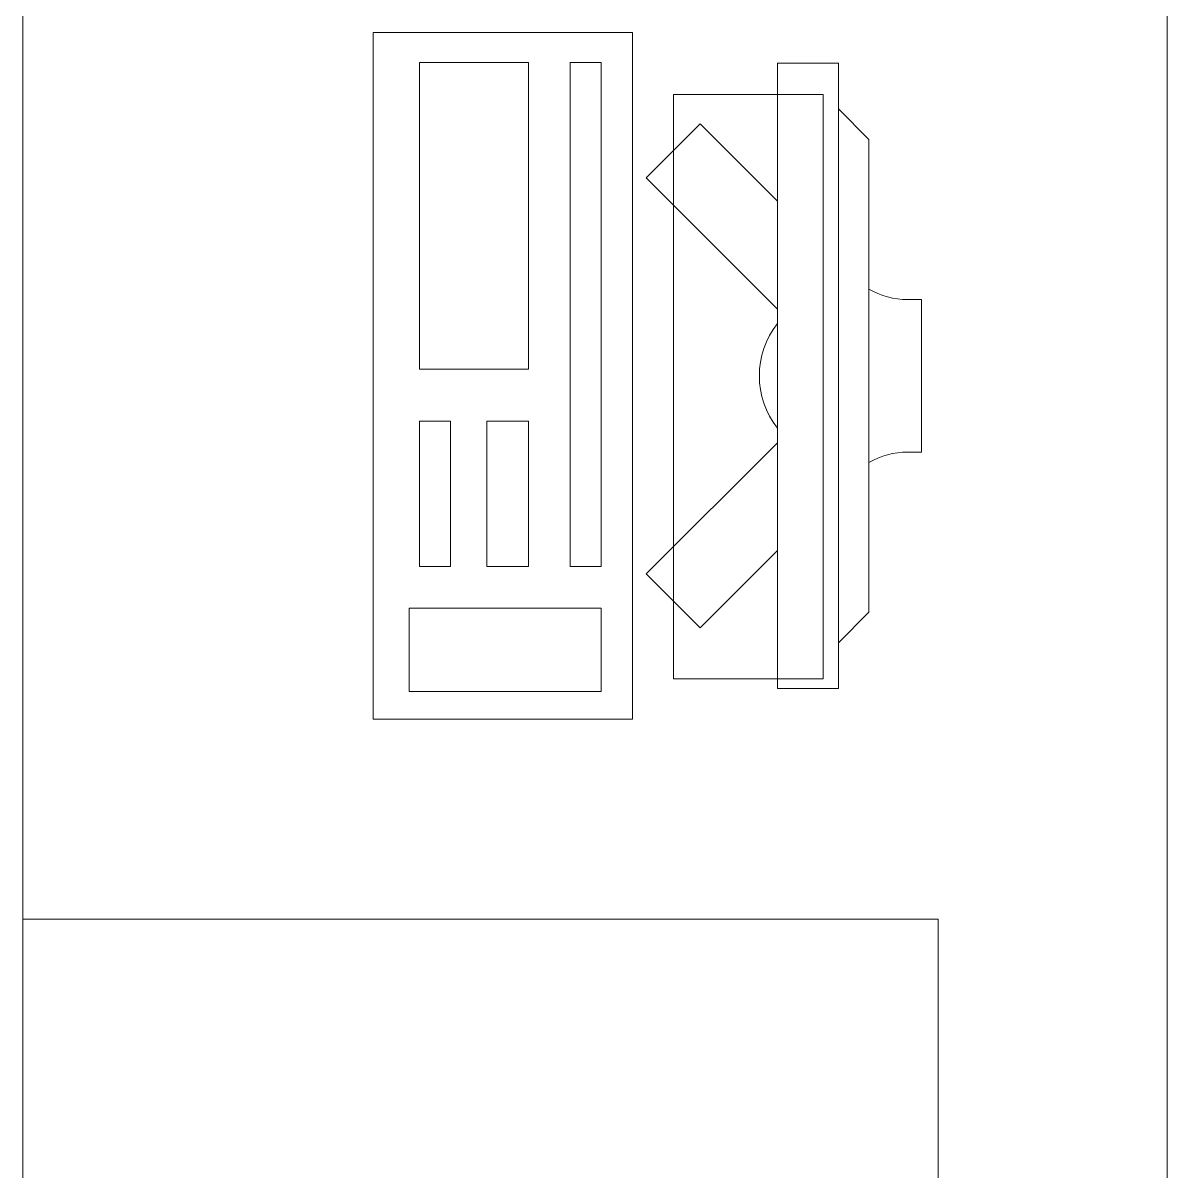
# Model space of a CAD drawing. Header units: millimetres. Extents: x -160614 to 59925, y -157025 to 0.
# Drawn here: x -114177 to -113427, y -107251 to -106498 of the extents above; entities that cross this region are included whole.
import ezdxf

# ---------------------------------------------------------------- set-up
doc = ezdxf.new("R2010")
doc.units = ezdxf.units.MM
doc.header["$LTSCALE"] = 8
doc.linetypes.add('HIDDEN', pattern=[9.525, 6.35, -3.175])
doc.layers.get('0').update_dxf_attribs({"color": 9, "lineweight": 5})
doc.layers.add('72_EGR_EQP_TAG', color=9, linetype='Continuous', lineweight=5)
doc.layers.add('LOADING', color=9, linetype='Continuous', lineweight=5)
doc.layers.get('0').off()
doc.layers.get('0').freeze()

# ---------------------------------------------------------------- blocks, each defined once
blk = doc.blocks.new('GF21043-P')
for p, q in [((0.8, 0.75), (-0.8, 0.75)), ((-0.8, 0), (0.8, 0))]:
    blk.add_line(p, q)
at = {"linetype": 'HIDDEN'}
for p, q in [((-0.8, 0.6), (-0.4, 0.6)), ((-0.4, 0.6), (-0.4, 0))]:
    blk.add_line(p, q, dxfattribs=at)
blk = doc.blocks.new('ITCWLS1-P')
at = {"layer": 'LOADING'}
for p, q in [((-0.17, 0.45), (-0.17, 0)), ((-0.17, 0.45), (0, 0.45)), ((0, 0.45), (0, 0)), ((-0.26509, 0.43, 0), (-0.30509, 0.43, 0)), ((-0.30509, 0.43, 0), (-0.30509, 0.02, 0)), ((-0.26509, 0.43, 0), (-0.26509, 0.02, 0)), ((-0.14957, 0.43047), (-0.12914, 0.43047)), ((-0.12914, 0.43047), (-0.12914, 0.40893)), ((-0.197, 0.40939), (-0.295, 0.40939)), ((-0.295, 0.02639), (-0.295, 0.40939)), ((-0.197, 0.02639), (-0.197, 0.40939)), ((-0.32509, 0.38, 0), (-0.30509, 0.4, 0)), ((-0.32509, 0.38, 0), (-0.32509, 0.07, 0)), ((-0.35032, 0.275), (-0.35961, 0.275)), ((-0.35961, 0.175), (-0.35961, 0.275)), ((-0.35032, 0.175), (-0.35961, 0.175)), ((-0.32509, 0.07, 0), (-0.30509, 0.05, 0)), ((-0.197, 0.02639), (-0.295, 0.02639)), ((-0.30509, 0.02, 0), (-0.26509, 0.02, 0)), ((-0.17, 0), (0, 0))]:
    blk.add_line(p, q, dxfattribs=at)
at = {"layer": 'LOADING', "extrusion": (2.48281e-10, 3.18408e-10, -1)}
for p, q in [((-0.26509, 0.33952), (-0.21443, 0.39019)), ((-0.17907, 0.35483), (-0.21443, 0.39019)), ((-0.26509, 0.26881), (-0.17907, 0.35483))]:
    blk.add_line(p, q, dxfattribs=at)
at = {"layer": 'LOADING', "extrusion": (2.48281e-10, -3.18408e-10, -1)}
for p, q in [((-0.26509, 0.18119), (-0.17907, 0.09517)), ((-0.26509, 0.11048), (-0.21443, 0.05981)), ((-0.17907, 0.09517), (-0.21443, 0.05981))]:
    blk.add_line(p, q, dxfattribs=at)
at = {"layer": 'LOADING'}
for points in [[(-0.12914, 0.40893), (-0.12914, 0.09996), (-0.14957, 0.09996), (-0.14957, 0.43047)], [(-0.14957, 0.09997), (-0.14957, 0.09997), (-0.14957, 0.09997), (-0.14957, 0.09997), (-0.14957, 0.09997), (-0.14957, 0.09997), (-0.14957, 0.09997), (-0.14957, 0.09997), (-0.14957, 0.09997)], [(-0.14957, 0.09997), (-0.14957, 0.09997), (-0.14957, 0.09997), (-0.14957, 0.09997), (-0.14957, 0.09997), (-0.14957, 0.09997), (-0.14957, 0.09997), (-0.14957, 0.09997), (-0.14957, 0.09997), (-0.14957, 0.09997), (-0.14957, 0.09997), (-0.14957, 0.09997), (-0.14957, 0.09997), (-0.14957, 0.09997), (-0.14957, 0.09997), (-0.14957, 0.09997), (-0.14957, 0.09997), (-0.14957, 0.09997)], [(-0.14957, 0.09996), (-0.14957, 0.09996), (-0.14957, 0.09996), (-0.14957, 0.09996), (-0.14957, 0.09996), (-0.14957, 0.09996), (-0.14957, 0.09996), (-0.14957, 0.09996), (-0.14957, 0.09996), (-0.14957, 0.09996)], [(-0.14957, 0.09996), (-0.14957, 0.09996), (-0.14957, 0.09996), (-0.14957, 0.09996), (-0.14957, 0.09996), (-0.14957, 0.09996), (-0.14957, 0.09996)], [(-0.14957, 0.09997), (-0.14957, 0.09997), (-0.14957, 0.09997), (-0.14957, 0.09997), (-0.14957, 0.09997), (-0.14957, 0.09997), (-0.14957, 0.09997), (-0.14957, 0.09997), (-0.14957, 0.09997), (-0.14957, 0.09997)], [(-0.14957, 0.09997), (-0.14957, 0.09997), (-0.14957, 0.09997), (-0.14957, 0.09997), (-0.14957, 0.09997), (-0.14957, 0.09997), (-0.14957, 0.09997), (-0.14957, 0.09997), (-0.14957, 0.09997), (-0.14957, 0.09997), (-0.14957, 0.09997), (-0.14957, 0.09997), (-0.14957, 0.09997), (-0.14957, 0.09997), (-0.14957, 0.09997)], [(-0.14957, 0.09997), (-0.14957, 0.09997), (-0.14957, 0.09997), (-0.14957, 0.09997), (-0.14957, 0.09997), (-0.14957, 0.09997), (-0.14957, 0.09997), (-0.14957, 0.09997), (-0.14957, 0.09997), (-0.14957, 0.09997)], [(-0.14957, 0.09997), (-0.14957, 0.09997), (-0.14957, 0.09997), (-0.14957, 0.09997), (-0.14957, 0.09997), (-0.14957, 0.09997), (-0.14957, 0.09997), (-0.14957, 0.09997), (-0.14957, 0.09997), (-0.14957, 0.09997)], [(-0.14957, 0.09996), (-0.14957, 0.09996), (-0.14957, 0.09996), (-0.14957, 0.09996), (-0.14957, 0.09996), (-0.14957, 0.09996), (-0.14957, 0.09996), (-0.14957, 0.09996), (-0.14957, 0.09996), (-0.14957, 0.09996), (-0.14957, 0.09996), (-0.14957, 0.09996), (-0.14957, 0.09996), (-0.14957, 0.09996), (-0.14957, 0.09996), (-0.14957, 0.09996), (-0.14957, 0.09996), (-0.14957, 0.09996), (-0.14957, 0.09997), (-0.14957, 0.09997), (-0.14957, 0.09997), (-0.14957, 0.09997), (-0.14957, 0.09997), (-0.14957, 0.09997), (-0.14957, 0.09997), (-0.14957, 0.09997), (-0.14957, 0.09997), (-0.14957, 0.09997), (-0.14957, 0.09997), (-0.14957, 0.09997), (-0.14957, 0.09997), (-0.14957, 0.09997), (-0.14956, 0.09997), (-0.14956, 0.09997), (-0.14956, 0.09997), (-0.14956, 0.09996), (-0.14956, 0.09996), (-0.14956, 0.09996), (-0.14956, 0.09996), (-0.14956, 0.09996), (-0.14956, 0.09996), (-0.14956, 0.09996), (-0.14956, 0.09996), (-0.14956, 0.09996), (-0.14956, 0.09996), (-0.14956, 0.09996), (-0.14956, 0.09996), (-0.14956, 0.09996), (-0.14957, 0.09996), (-0.14957, 0.09996), (-0.14957, 0.09996), (-0.14957, 0.09996), (-0.14957, 0.09996), (-0.14957, 0.09996)], [(-0.14957, 0.09996), (-0.14957, 0.09996), (-0.14957, 0.09996), (-0.14957, 0.09996), (-0.14957, 0.09996), (-0.14957, 0.09996), (-0.14957, 0.09996), (-0.14957, 0.09996), (-0.14957, 0.09996), (-0.14957, 0.09996), (-0.14957, 0.09997), (-0.14957, 0.09997), (-0.14957, 0.09997), (-0.14957, 0.09996), (-0.14957, 0.09996), (-0.14957, 0.09996), (-0.14957, 0.09996), (-0.14957, 0.09996), (-0.14957, 0.09996), (-0.14957, 0.09997), (-0.14957, 0.09997), (-0.14957, 0.09997), (-0.14957, 0.09997), (-0.14957, 0.09997), (-0.14957, 0.09997), (-0.14957, 0.09997), (-0.14957, 0.09997), (-0.14957, 0.09997), (-0.14957, 0.09997), (-0.14957, 0.09997), (-0.14957, 0.09997), (-0.14957, 0.09997), (-0.14957, 0.09997), (-0.14957, 0.09997), (-0.14957, 0.09997), (-0.14957, 0.09997), (-0.14957, 0.09997), (-0.14957, 0.09997), (-0.14957, 0.09997), (-0.14957, 0.09997), (-0.14957, 0.09997), (-0.14957, 0.09997), (-0.14957, 0.09997), (-0.14957, 0.09997), (-0.14957, 0.09997), (-0.14957, 0.09997), (-0.14957, 0.09997), (-0.14957, 0.09997), (-0.14957, 0.09997), (-0.14957, 0.09997), (-0.14957, 0.09997), (-0.14957, 0.09997), (-0.14957, 0.09997), (-0.14957, 0.09997), (-0.14957, 0.09997), (-0.14957, 0.09997), (-0.14957, 0.09997), (-0.14957, 0.09997), (-0.14957, 0.09997), (-0.14957, 0.09997), (-0.14957, 0.09997), (-0.14957, 0.09997), (-0.14957, 0.09997), (-0.14957, 0.09997), (-0.14957, 0.09997), (-0.14957, 0.09997), (-0.14957, 0.09997), (-0.14957, 0.09997), (-0.14957, 0.09997), (-0.14957, 0.09997), (-0.14957, 0.09997), (-0.14957, 0.09997), (-0.14957, 0.09997), (-0.14957, 0.09997), (-0.14957, 0.09997), (-0.14957, 0.09997), (-0.14957, 0.09997), (-0.14957, 0.09997), (-0.14957, 0.09997), (-0.14957, 0.09997), (-0.14956, 0.09997), (-0.14957, 0.09997), (-0.14957, 0.09997), (-0.14957, 0.09997), (-0.14957, 0.09997), (-0.14956, 0.09997), (-0.14957, 0.09997), (-0.14957, 0.09997), (-0.14957, 0.09997), (-0.14957, 0.09997), (-0.14957, 0.09997), (-0.14957, 0.09997), (-0.14957, 0.09997), (-0.14957, 0.09997), (-0.14957, 0.09997), (-0.14957, 0.09997), (-0.14956, 0.09997), (-0.14957, 0.09996), (-0.14957, 0.09996), (-0.14957, 0.09996), (-0.14956, 0.09996), (-0.14957, 0.09996), (-0.14957, 0.09996), (-0.14957, 0.09996), (-0.14957, 0.09996), (-0.14957, 0.09996), (-0.14957, 0.09996), (-0.14957, 0.09996), (-0.14957, 0.09996), (-0.14957, 0.09996), (-0.14957, 0.09996)], [(-0.14957, 0.09996), (-0.14957, 0.09996), (-0.14957, 0.09996), (-0.14957, 0.09996), (-0.14957, 0.09996), (-0.14957, 0.09996), (-0.14957, 0.09996), (-0.14957, 0.09996)], [(-0.14957, 0.09996), (-0.14957, 0.09996), (-0.14957, 0.09996), (-0.14957, 0.09996), (-0.14957, 0.09996), (-0.14957, 0.09996), (-0.14957, 0.09996), (-0.14957, 0.09996), (-0.14957, 0.09996), (-0.14957, 0.09996), (-0.14957, 0.09996), (-0.14957, 0.09996), (-0.14957, 0.09996), (-0.14957, 0.09996), (-0.14957, 0.09996), (-0.14957, 0.09996), (-0.14957, 0.09996), (-0.14957, 0.09996), (-0.14957, 0.09996), (-0.14957, 0.09996), (-0.14957, 0.09996), (-0.14957, 0.09996), (-0.14957, 0.09996), (-0.14957, 0.09996), (-0.14957, 0.09996), (-0.14957, 0.09996), (-0.14957, 0.09996), (-0.14957, 0.09996), (-0.14957, 0.09996), (-0.14957, 0.09996), (-0.14957, 0.09996), (-0.14957, 0.09996), (-0.14957, 0.09996), (-0.14957, 0.09996), (-0.14957, 0.09996), (-0.14957, 0.09996), (-0.14957, 0.09996), (-0.14957, 0.09996), (-0.14957, 0.09996), (-0.14957, 0.09996), (-0.14957, 0.09996), (-0.14957, 0.09996), (-0.14957, 0.09996), (-0.14957, 0.09996), (-0.14957, 0.09996), (-0.14957, 0.09996), (-0.14957, 0.09996), (-0.14957, 0.09996), (-0.14956, 0.09996), (-0.14956, 0.09996), (-0.14956, 0.09996), (-0.14956, 0.09996), (-0.14957, 0.09996), (-0.14957, 0.09996), (-0.14957, 0.09996), (-0.14957, 0.09996), (-0.14957, 0.09996), (-0.14957, 0.09996), (-0.14956, 0.09996), (-0.14957, 0.09996), (-0.14957, 0.09996), (-0.14957, 0.09996), (-0.14957, 0.09996), (-0.14957, 0.09996), (-0.14957, 0.09996), (-0.14957, 0.09996), (-0.14957, 0.09996), (-0.14957, 0.09996), (-0.14957, 0.09996), (-0.14956, 0.09996), (-0.14956, 0.09996), (-0.14957, 0.09996), (-0.14957, 0.09996), (-0.14957, 0.09996), (-0.14957, 0.09996), (-0.14957, 0.09996), (-0.14957, 0.09996), (-0.14957, 0.09996), (-0.14957, 0.09996), (-0.14957, 0.09996), (-0.14957, 0.09996), (-0.14957, 0.09996), (-0.14957, 0.09996), (-0.14957, 0.09996), (-0.14957, 0.09996), (-0.14957, 0.09996), (-0.14957, 0.09996), (-0.14957, 0.09996), (-0.14957, 0.09996)], [(-0.14957, 0.09996), (-0.14957, 0.09996), (-0.14957, 0.09996), (-0.14957, 0.09996), (-0.14957, 0.09996), (-0.14957, 0.09996), (-0.14957, 0.09996), (-0.14957, 0.09996), (-0.14957, 0.09996), (-0.14957, 0.09996), (-0.14957, 0.09996), (-0.14957, 0.09996)], [(-0.14957, 0.09996), (-0.14957, 0.09996), (-0.14956, 0.09996), (-0.14956, 0.09996), (-0.14956, 0.09996), (-0.14956, 0.09996), (-0.14957, 0.09996)], [(-0.14957, 0.09996), (-0.14957, 0.09996), (-0.14957, 0.09996), (-0.14957, 0.09996), (-0.14957, 0.09996), (-0.14957, 0.09996), (-0.14957, 0.09996), (-0.14957, 0.09996), (-0.14957, 0.09996), (-0.14956, 0.09996), (-0.14956, 0.09996), (-0.14956, 0.09996), (-0.14956, 0.09996), (-0.14956, 0.09996), (-0.14956, 0.09996), (-0.14956, 0.09996), (-0.14957, 0.09996)]]:
    blk.add_lwpolyline(points, dxfattribs=at)
for points in [[(-0.1019, 0.43047), (-0.03039, 0.43047), (-0.03039, 0.22944), (-0.1019, 0.22944)], [(-0.1019, 0.19536), (-0.07466, 0.19536), (-0.07466, 0.09996), (-0.1019, 0.09996)], [(-0.03039, 0.19536), (-0.05082, 0.19536), (-0.05082, 0.09996), (-0.03039, 0.09996)], [(-0.14956, 0.09996), (-0.14956, 0.09996), (-0.14956, 0.09996), (-0.14956, 0.09996), (-0.14956, 0.09996), (-0.14956, 0.09996), (-0.14956, 0.09996), (-0.14956, 0.09996), (-0.14957, 0.09996), (-0.14957, 0.09996), (-0.14957, 0.09996), (-0.14957, 0.09996), (-0.14957, 0.09996), (-0.14957, 0.09996), (-0.14957, 0.09996), (-0.14957, 0.09996), (-0.14957, 0.09996), (-0.14957, 0.09996), (-0.14957, 0.09996), (-0.14957, 0.09996), (-0.14957, 0.09996), (-0.14957, 0.09996), (-0.14957, 0.09996), (-0.14957, 0.09996), (-0.14957, 0.09996), (-0.14957, 0.09996), (-0.14957, 0.09996), (-0.14957, 0.09996), (-0.14957, 0.09996), (-0.14957, 0.09996), (-0.14957, 0.09996), (-0.14957, 0.09996), (-0.14957, 0.09996), (-0.14957, 0.09996), (-0.14957, 0.09996), (-0.14957, 0.09996), (-0.14957, 0.09996), (-0.14957, 0.09996), (-0.14957, 0.09996), (-0.14957, 0.09996), (-0.14957, 0.09996), (-0.14957, 0.09996), (-0.14957, 0.09996), (-0.14957, 0.09996), (-0.14957, 0.09996), (-0.14957, 0.09996), (-0.14957, 0.09996), (-0.14957, 0.09996), (-0.14957, 0.09996), (-0.14957, 0.09996), (-0.14957, 0.09996), (-0.14957, 0.09996), (-0.14957, 0.09996), (-0.14957, 0.09996), (-0.14957, 0.09996), (-0.14957, 0.09996), (-0.14957, 0.09996), (-0.14956, 0.09996), (-0.14956, 0.09996), (-0.14956, 0.09996), (-0.14956, 0.09996), (-0.14956, 0.09996), (-0.14956, 0.09996), (-0.14956, 0.09996), (-0.14956, 0.09996), (-0.14956, 0.09996), (-0.14956, 0.09996), (-0.14956, 0.09996), (-0.14956, 0.09996), (-0.14956, 0.09996), (-0.14956, 0.09996), (-0.14956, 0.09996), (-0.14956, 0.09996), (-0.14956, 0.09996), (-0.14956, 0.09996), (-0.14956, 0.09996), (-0.14956, 0.09996), (-0.14956, 0.09996), (-0.14956, 0.09996), (-0.14956, 0.09996), (-0.14956, 0.09996), (-0.14956, 0.09996), (-0.14956, 0.09996), (-0.14956, 0.09996), (-0.14956, 0.09996), (-0.14956, 0.09996), (-0.14956, 0.09996), (-0.14956, 0.09996), (-0.14956, 0.09996), (-0.14957, 0.09996), (-0.14957, 0.09996), (-0.14957, 0.09996), (-0.14957, 0.09996), (-0.14957, 0.09996), (-0.14957, 0.09996), (-0.14957, 0.09996), (-0.14957, 0.09996), (-0.14957, 0.09996), (-0.14957, 0.09996), (-0.14957, 0.09996), (-0.14957, 0.09996), (-0.14957, 0.09996), (-0.14957, 0.09996), (-0.14957, 0.09996), (-0.14957, 0.09996), (-0.14957, 0.09996), (-0.14957, 0.09996), (-0.14957, 0.09996), (-0.14957, 0.09996), (-0.14957, 0.09996), (-0.14957, 0.09996), (-0.14957, 0.09996), (-0.14957, 0.09996), (-0.14957, 0.09996), (-0.14957, 0.09996), (-0.14957, 0.09996), (-0.14957, 0.09996), (-0.14957, 0.09996), (-0.14957, 0.09996), (-0.14957, 0.09996), (-0.14957, 0.09996), (-0.14957, 0.09996), (-0.14957, 0.09996), (-0.14957, 0.09996), (-0.14957, 0.09996), (-0.14957, 0.09996), (-0.14957, 0.09996), (-0.14957, 0.09996), (-0.14957, 0.09996), (-0.14957, 0.09996), (-0.14957, 0.09996), (-0.14957, 0.09996), (-0.14957, 0.09996), (-0.14957, 0.09996), (-0.14957, 0.09996), (-0.14957, 0.09996), (-0.14957, 0.09996), (-0.14957, 0.09996), (-0.14957, 0.09996), (-0.14957, 0.09996), (-0.14957, 0.09996), (-0.14957, 0.09996), (-0.14957, 0.09996), (-0.14957, 0.09996), (-0.14957, 0.09996), (-0.14957, 0.09996), (-0.14957, 0.09996), (-0.14957, 0.09996), (-0.14957, 0.09996), (-0.14957, 0.09996), (-0.14957, 0.09996), (-0.14957, 0.09996), (-0.14957, 0.09996), (-0.14957, 0.09996), (-0.14956, 0.09996), (-0.14956, 0.09996), (-0.14956, 0.09996), (-0.14956, 0.09996), (-0.14956, 0.09996), (-0.14956, 0.09996), (-0.14956, 0.09996), (-0.14956, 0.09996), (-0.14956, 0.09996), (-0.14956, 0.09996), (-0.14956, 0.09996), (-0.14956, 0.09996), (-0.14956, 0.09996), (-0.14956, 0.09996), (-0.14956, 0.09996), (-0.14956, 0.09996), (-0.14956, 0.09996), (-0.14956, 0.09996), (-0.14956, 0.09996), (-0.14956, 0.09996), (-0.14956, 0.09996), (-0.14956, 0.09996), (-0.14956, 0.09996), (-0.14956, 0.09996), (-0.14956, 0.09996), (-0.14956, 0.09996), (-0.14956, 0.09996), (-0.14956, 0.09996), (-0.14956, 0.09996), (-0.14956, 0.09996), (-0.14956, 0.09996), (-0.14956, 0.09996), (-0.14956, 0.09996), (-0.14956, 0.09996), (-0.14956, 0.09996), (-0.14956, 0.09996), (-0.14956, 0.09996), (-0.14956, 0.09996), (-0.14956, 0.09996), (-0.14956, 0.09996), (-0.14956, 0.09996), (-0.14956, 0.09996), (-0.14956, 0.09996), (-0.14956, 0.09996), (-0.14956, 0.09996), (-0.14956, 0.09996), (-0.14956, 0.09996), (-0.14957, 0.09996), (-0.14957, 0.09996), (-0.14957, 0.09996), (-0.14957, 0.09996), (-0.14957, 0.09996), (-0.14957, 0.09996), (-0.14957, 0.09996), (-0.14957, 0.09996), (-0.14957, 0.09996), (-0.14957, 0.09996), (-0.14957, 0.09996), (-0.14957, 0.09996), (-0.14957, 0.09996), (-0.14957, 0.09996), (-0.14957, 0.09996), (-0.14957, 0.09996), (-0.14957, 0.09996), (-0.14957, 0.09996), (-0.14957, 0.09996), (-0.14957, 0.09996), (-0.14957, 0.09996), (-0.14957, 0.09996), (-0.14957, 0.09996), (-0.14957, 0.09996), (-0.14957, 0.09996), (-0.14957, 0.09996), (-0.14957, 0.09996), (-0.14957, 0.09996), (-0.14957, 0.09996), (-0.14957, 0.09996), (-0.14957, 0.09996), (-0.14957, 0.09996), (-0.14957, 0.09996), (-0.14957, 0.09996), (-0.14956, 0.09996), (-0.14956, 0.09996), (-0.14956, 0.09996), (-0.14956, 0.09996), (-0.14956, 0.09996), (-0.14956, 0.09996), (-0.14956, 0.09996), (-0.14956, 0.09996), (-0.14956, 0.09996), (-0.14956, 0.09996), (-0.14956, 0.09996), (-0.14956, 0.09996), (-0.14956, 0.09996), (-0.14956, 0.09996), (-0.14956, 0.09996), (-0.14956, 0.09996), (-0.14956, 0.09996), (-0.14956, 0.09996), (-0.14956, 0.09996), (-0.14956, 0.09996), (-0.14956, 0.09996), (-0.14956, 0.09996), (-0.14956, 0.09996), (-0.14956, 0.09996), (-0.14956, 0.09996), (-0.14956, 0.09996), (-0.14956, 0.09996), (-0.14956, 0.09996), (-0.14956, 0.09996), (-0.14956, 0.09996), (-0.14956, 0.09996), (-0.14956, 0.09996), (-0.14956, 0.09996), (-0.14956, 0.09996), (-0.14956, 0.09996), (-0.14956, 0.09996), (-0.14956, 0.09996), (-0.14956, 0.09996), (-0.14956, 0.09996), (-0.14956, 0.09996), (-0.14956, 0.09996), (-0.14956, 0.09996)], [(-0.14957, 0.09996), (-0.14957, 0.09996), (-0.14957, 0.09996), (-0.14957, 0.09996), (-0.14957, 0.09996), (-0.14957, 0.09996), (-0.14957, 0.09996), (-0.14957, 0.09996), (-0.14957, 0.09996), (-0.14957, 0.09996), (-0.14957, 0.09996), (-0.14957, 0.09996), (-0.14957, 0.09996), (-0.14957, 0.09996), (-0.14957, 0.09996), (-0.14957, 0.09996), (-0.14957, 0.09996), (-0.14957, 0.09996), (-0.14957, 0.09996), (-0.14957, 0.09996), (-0.14957, 0.09996), (-0.14957, 0.09996), (-0.14957, 0.09996), (-0.14957, 0.09996), (-0.14957, 0.09996), (-0.14957, 0.09996), (-0.14957, 0.09996), (-0.14957, 0.09996), (-0.14957, 0.09996), (-0.14957, 0.09996), (-0.14957, 0.09996), (-0.14957, 0.09996), (-0.14957, 0.09996), (-0.14957, 0.09996), (-0.14957, 0.09996), (-0.14957, 0.09996), (-0.14957, 0.09996), (-0.14957, 0.09996), (-0.14957, 0.09996), (-0.14957, 0.09996), (-0.14957, 0.09996), (-0.14957, 0.09996), (-0.14957, 0.09996), (-0.14957, 0.09996), (-0.14957, 0.09996), (-0.14957, 0.09996), (-0.14957, 0.09996), (-0.14957, 0.09996), (-0.14957, 0.09996), (-0.14957, 0.09996), (-0.14957, 0.09996), (-0.14957, 0.09996), (-0.14957, 0.09996), (-0.14957, 0.09996), (-0.14957, 0.09996), (-0.14957, 0.09996), (-0.14957, 0.09996), (-0.14957, 0.09996), (-0.14957, 0.09996), (-0.14957, 0.09996), (-0.14957, 0.09996), (-0.14957, 0.09996), (-0.14957, 0.09996), (-0.14957, 0.09996), (-0.14957, 0.09996), (-0.14957, 0.09996), (-0.14957, 0.09996), (-0.14957, 0.09996), (-0.14957, 0.09996), (-0.14957, 0.09996), (-0.14957, 0.09996), (-0.14957, 0.09996), (-0.14957, 0.09996), (-0.14957, 0.09996), (-0.14957, 0.09996), (-0.14957, 0.09996), (-0.14957, 0.09996), (-0.14957, 0.09996), (-0.14957, 0.09996), (-0.14957, 0.09996), (-0.14957, 0.09996), (-0.14957, 0.09996), (-0.14957, 0.09996), (-0.14957, 0.09996), (-0.14957, 0.09996), (-0.14957, 0.09996), (-0.14957, 0.09996), (-0.14957, 0.09996), (-0.14957, 0.09996), (-0.14957, 0.09996), (-0.14957, 0.09996), (-0.14957, 0.09996), (-0.14957, 0.09996), (-0.14957, 0.09996), (-0.14957, 0.09996), (-0.14957, 0.09996), (-0.14957, 0.09996), (-0.14957, 0.09996), (-0.14957, 0.09996), (-0.14957, 0.09996), (-0.14957, 0.09996), (-0.14957, 0.09996), (-0.14957, 0.09996), (-0.14957, 0.09996), (-0.14957, 0.09996), (-0.14957, 0.09996), (-0.14957, 0.09996), (-0.14957, 0.09996), (-0.14957, 0.09996), (-0.14957, 0.09996), (-0.14957, 0.09996), (-0.14957, 0.09996), (-0.14957, 0.09996), (-0.14957, 0.09996), (-0.14957, 0.09996), (-0.14957, 0.09996), (-0.14957, 0.09996), (-0.14957, 0.09996), (-0.14957, 0.09996), (-0.14957, 0.09996), (-0.14957, 0.09996), (-0.14957, 0.09996), (-0.14957, 0.09996), (-0.14957, 0.09996), (-0.14957, 0.09996), (-0.14957, 0.09996), (-0.14957, 0.09996), (-0.14957, 0.09996), (-0.14957, 0.09996), (-0.14957, 0.09996), (-0.14957, 0.09996), (-0.14957, 0.09996), (-0.14957, 0.09996), (-0.14957, 0.09996), (-0.14957, 0.09996), (-0.14957, 0.09996), (-0.14957, 0.09996), (-0.14957, 0.09996), (-0.14957, 0.09996), (-0.14957, 0.09996), (-0.14957, 0.09996), (-0.14957, 0.09996), (-0.14957, 0.09996), (-0.14957, 0.09996), (-0.14957, 0.09996), (-0.14957, 0.09996), (-0.14957, 0.09996), (-0.14957, 0.09996), (-0.14957, 0.09996), (-0.14957, 0.09996), (-0.14957, 0.09996), (-0.14957, 0.09996), (-0.14957, 0.09996), (-0.14957, 0.09996), (-0.14957, 0.09996), (-0.14957, 0.09996), (-0.14957, 0.09996), (-0.14957, 0.09996), (-0.14957, 0.09996), (-0.14957, 0.09996), (-0.14957, 0.09996), (-0.14957, 0.09996), (-0.14957, 0.09996), (-0.14957, 0.09996), (-0.14957, 0.09996), (-0.14957, 0.09996), (-0.14957, 0.09996), (-0.14957, 0.09996), (-0.14957, 0.09996), (-0.14957, 0.09996), (-0.14957, 0.09996), (-0.14957, 0.09996), (-0.14957, 0.09996), (-0.14957, 0.09996), (-0.14957, 0.09996), (-0.14957, 0.09996), (-0.14957, 0.09996), (-0.14957, 0.09996), (-0.14957, 0.09996), (-0.14957, 0.09996), (-0.14957, 0.09996), (-0.14957, 0.09996), (-0.14957, 0.09996), (-0.14957, 0.09996), (-0.14957, 0.09996), (-0.14957, 0.09996), (-0.14957, 0.09996), (-0.14957, 0.09996), (-0.14957, 0.09996), (-0.14957, 0.09996), (-0.14957, 0.09996), (-0.14957, 0.09996), (-0.14957, 0.09996), (-0.14957, 0.09996), (-0.14957, 0.09996), (-0.14957, 0.09996), (-0.14957, 0.09996), (-0.14957, 0.09996), (-0.14957, 0.09996), (-0.14957, 0.09996), (-0.14957, 0.09996), (-0.14957, 0.09996), (-0.14957, 0.09996), (-0.14957, 0.09996), (-0.14957, 0.09996), (-0.14957, 0.09996), (-0.14957, 0.09996), (-0.14957, 0.09996), (-0.14957, 0.09996), (-0.14957, 0.09996), (-0.14957, 0.09996), (-0.14957, 0.09996), (-0.14957, 0.09996), (-0.14957, 0.09996)], [(-0.14957, 0.09996), (-0.14957, 0.09996), (-0.14957, 0.09996), (-0.14957, 0.09996), (-0.14957, 0.09996), (-0.14957, 0.09996), (-0.14957, 0.09996), (-0.14957, 0.09996), (-0.14957, 0.09996), (-0.14957, 0.09996), (-0.14957, 0.09996), (-0.14957, 0.09996), (-0.14957, 0.09996), (-0.14957, 0.09996), (-0.14957, 0.09996), (-0.14957, 0.09996), (-0.14957, 0.09996), (-0.14957, 0.09996), (-0.14957, 0.09996), (-0.14957, 0.09996), (-0.14957, 0.09996), (-0.14957, 0.09996), (-0.14957, 0.09996), (-0.14957, 0.09996), (-0.14957, 0.09996), (-0.14957, 0.09996), (-0.14957, 0.09996), (-0.14957, 0.09996), (-0.14957, 0.09996), (-0.14957, 0.09996), (-0.14957, 0.09996), (-0.14957, 0.09996), (-0.14957, 0.09996), (-0.14957, 0.09996), (-0.14957, 0.09996), (-0.14957, 0.09996), (-0.14957, 0.09996), (-0.14957, 0.09996), (-0.14957, 0.09996), (-0.14957, 0.09996), (-0.14957, 0.09996), (-0.14957, 0.09996), (-0.14957, 0.09996), (-0.14957, 0.09996), (-0.14957, 0.09996), (-0.14957, 0.09996), (-0.14957, 0.09996), (-0.14957, 0.09996), (-0.14957, 0.09996), (-0.14957, 0.09996), (-0.14957, 0.09996), (-0.14957, 0.09996), (-0.14957, 0.09996), (-0.14957, 0.09996), (-0.14957, 0.09996), (-0.14957, 0.09996), (-0.14957, 0.09996), (-0.14957, 0.09996), (-0.14957, 0.09996), (-0.14957, 0.09996), (-0.14957, 0.09996), (-0.14957, 0.09996), (-0.14957, 0.09996), (-0.14957, 0.09996), (-0.14957, 0.09996), (-0.14957, 0.09996), (-0.14957, 0.09996), (-0.14957, 0.09996), (-0.14957, 0.09996), (-0.14957, 0.09996), (-0.14957, 0.09996), (-0.14957, 0.09996), (-0.14957, 0.09996), (-0.14957, 0.09996), (-0.14957, 0.09996), (-0.14957, 0.09996), (-0.14957, 0.09996), (-0.14957, 0.09996), (-0.14957, 0.09996), (-0.14957, 0.09996), (-0.14957, 0.09996), (-0.14957, 0.09996), (-0.14957, 0.09996), (-0.14957, 0.09996), (-0.14957, 0.09996), (-0.14957, 0.09996), (-0.14957, 0.09996), (-0.14957, 0.09996), (-0.14957, 0.09996), (-0.14957, 0.09996), (-0.14957, 0.09996), (-0.14957, 0.09996), (-0.14957, 0.09996), (-0.14957, 0.09996), (-0.14957, 0.09996), (-0.14957, 0.09996), (-0.14957, 0.09996), (-0.14957, 0.09996), (-0.14957, 0.09996), (-0.14957, 0.09996), (-0.14957, 0.09996), (-0.14957, 0.09996), (-0.14957, 0.09996), (-0.14957, 0.09996), (-0.14957, 0.09996), (-0.14957, 0.09996), (-0.14957, 0.09996), (-0.14957, 0.09996), (-0.14957, 0.09996), (-0.14957, 0.09996), (-0.14957, 0.09996), (-0.14957, 0.09996), (-0.14957, 0.09996), (-0.14957, 0.09996), (-0.14957, 0.09996), (-0.14957, 0.09996), (-0.14957, 0.09996), (-0.14957, 0.09996), (-0.14957, 0.09996), (-0.14957, 0.09996), (-0.14957, 0.09996), (-0.14957, 0.09996), (-0.14957, 0.09996), (-0.14957, 0.09996), (-0.14957, 0.09996), (-0.14957, 0.09996), (-0.14957, 0.09996), (-0.14957, 0.09996), (-0.14957, 0.09996), (-0.14957, 0.09996), (-0.14957, 0.09996), (-0.14957, 0.09996), (-0.14957, 0.09996), (-0.14957, 0.09996), (-0.14957, 0.09996), (-0.14957, 0.09996), (-0.14957, 0.09996), (-0.14957, 0.09996), (-0.14957, 0.09996), (-0.14957, 0.09996), (-0.14957, 0.09996), (-0.14957, 0.09996), (-0.14957, 0.09996), (-0.14957, 0.09996), (-0.14957, 0.09996), (-0.14957, 0.09996), (-0.14957, 0.09996), (-0.14957, 0.09996), (-0.14957, 0.09996), (-0.14957, 0.09996), (-0.14957, 0.09996), (-0.14957, 0.09996), (-0.14957, 0.09996), (-0.14957, 0.09996), (-0.14957, 0.09996), (-0.14957, 0.09996), (-0.14957, 0.09996), (-0.14957, 0.09996), (-0.14957, 0.09996), (-0.14957, 0.09996), (-0.14957, 0.09996), (-0.14957, 0.09996), (-0.14957, 0.09996), (-0.14957, 0.09996), (-0.14957, 0.09996), (-0.14957, 0.09996), (-0.14957, 0.09996), (-0.14957, 0.09996), (-0.14957, 0.09996), (-0.14957, 0.09996), (-0.14957, 0.09996), (-0.14957, 0.09996), (-0.14957, 0.09996), (-0.14957, 0.09996), (-0.14957, 0.09996), (-0.14957, 0.09996), (-0.14957, 0.09996), (-0.14957, 0.09996), (-0.14957, 0.09996), (-0.14957, 0.09996), (-0.14957, 0.09996), (-0.14957, 0.09996), (-0.14957, 0.09996), (-0.14957, 0.09996), (-0.14957, 0.09996), (-0.14957, 0.09996), (-0.14957, 0.09996), (-0.14957, 0.09996), (-0.14957, 0.09996), (-0.14957, 0.09996), (-0.14957, 0.09996), (-0.14957, 0.09996), (-0.14957, 0.09996), (-0.14957, 0.09996), (-0.14957, 0.09996), (-0.14957, 0.09996), (-0.14957, 0.09996), (-0.14957, 0.09996), (-0.14957, 0.09996), (-0.14957, 0.09996), (-0.14957, 0.09996), (-0.14957, 0.09996), (-0.14957, 0.09996), (-0.14957, 0.09996), (-0.14957, 0.09996), (-0.14957, 0.09996), (-0.14957, 0.09996), (-0.14957, 0.09996), (-0.14957, 0.09996), (-0.14957, 0.09996), (-0.14957, 0.09996), (-0.14957, 0.09996), (-0.14957, 0.09996), (-0.14957, 0.09996), (-0.14957, 0.09996), (-0.14957, 0.09996), (-0.14957, 0.09996), (-0.14957, 0.09996), (-0.14957, 0.09996)], [(-0.14957, 0.0727), (-0.02358, 0.0727), (-0.02358, 0.01818), (-0.14957, 0.01818)]]:
    blk.add_lwpolyline(points, close=True, dxfattribs=at)
for centre, radius, start, end in [((-0.35032, 0.325), 0.05, 270, 300.30934), ((-0.3089, 0.225), 0.05564, 321.94311, 38.05689), ((-0.35032, 0.125), 0.05, 59.69066, 90)]:
    blk.add_arc(centre, radius, start, end, dxfattribs=at)
blk = doc.blocks.new('GF1')
at = {"layer": 'LOADING', "color": 9, "extrusion": (-2.34183e-18, -2.24019e-05, 1), "xscale": -1000, "yscale": 1000, "zscale": 1000, "rotation": 270}
blk.add_blockref('GF21043-P', (-114176.86, -106685.88, 2.37), dxfattribs=at)
at = {"layer": 'LOADING', "color": 9, "extrusion": (-8.01373e-06, 1.94017e-16, 1), "xscale": -1000.000000000007, "yscale": 1000.000000000007, "zscale": 1000.000000000007, "rotation": 359.9999999935353}
blk.add_blockref('ITCWLS1-P', (-113947.36, -106954.67, 0.9), dxfattribs=at)

msp = doc.modelspace()

# ---------------------------------------------------------------- block references
at = {"layer": '72_EGR_EQP_TAG'}
msp.add_blockref('GF1', (0, 0), dxfattribs=at)

doc.saveas('drawing.dxf')
